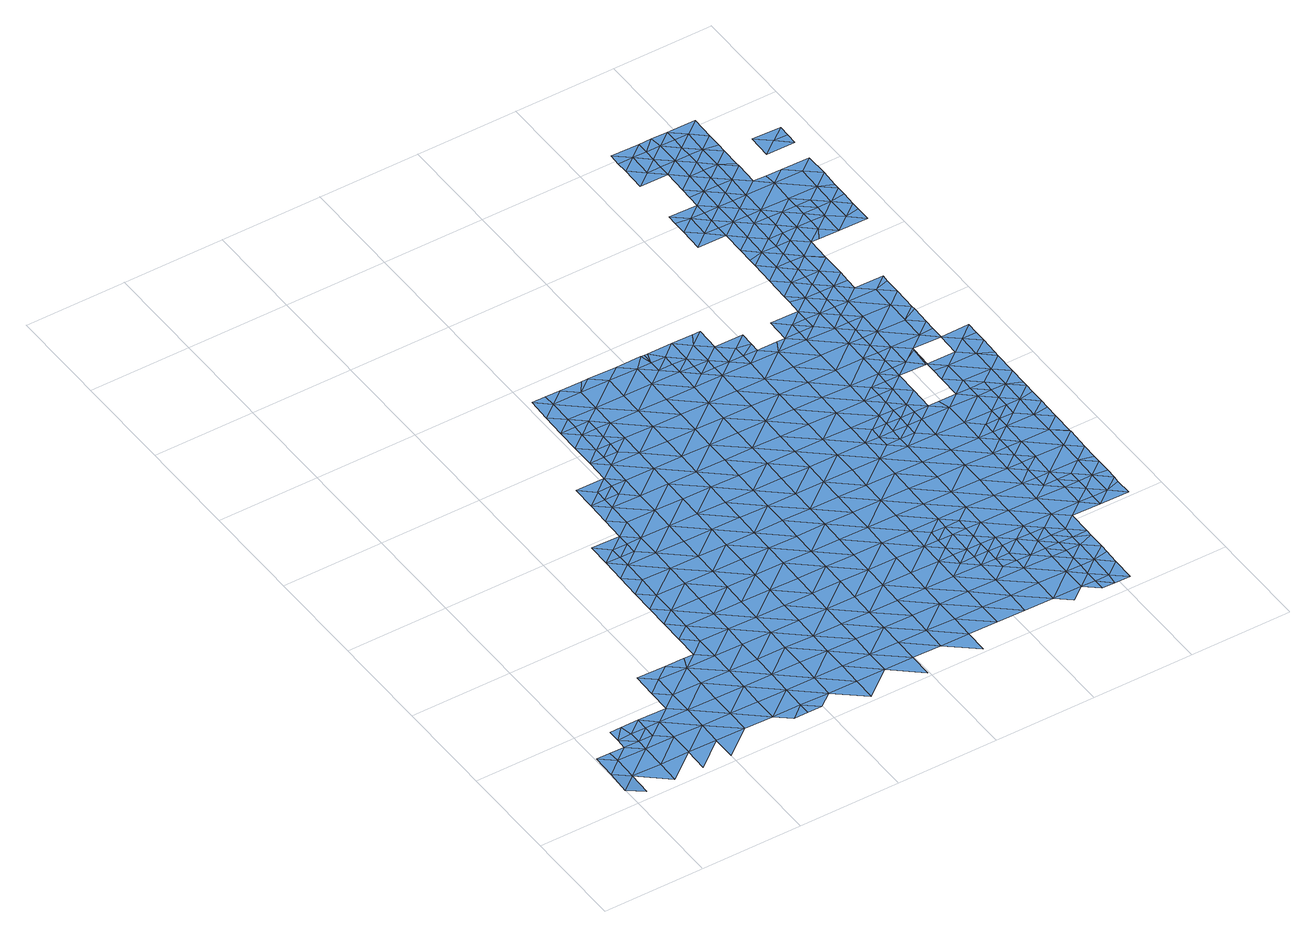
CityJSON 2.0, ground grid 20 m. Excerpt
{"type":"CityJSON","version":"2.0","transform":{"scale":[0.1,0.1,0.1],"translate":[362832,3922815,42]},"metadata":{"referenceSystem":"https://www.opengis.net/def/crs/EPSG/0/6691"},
"CityObjects":{
"waterbody1":{"type":"WaterBody","attributes":{"name":"9","class":"1140","function":"1","WaterBodyRiverFloodingRiskAttribute.description":"5","WaterBodyRiverFloodingRiskAttribute.rankOrg":"2","WaterBodyRiverFloodingRiskAttribute.adminType":"2","WaterBodyRiverFloodingRiskAttribute.scale":"L1"},"geometry":[{"type":"MultiSurface","lod":"1","boundaries":[[[0,1,2]],[[1,3,2]],[[4,0,5]],[[0,2,5]],[[6,4,5]],[[2,7,5]],[[6,5,8]],[[7,8,5]],[[2,9,10]],[[7,2,10]],[[9,11,10]],[[12,8,7]],[[10,13,7]],[[7,14,12]],[[11,13,10]],[[13,14,7]],[[14,15,16]],[[13,15,14]],[[17,16,15]],[[11,18,19]],[[11,20,13]],[[21,17,15]],[[13,20,15]],[[11,19,20]],[[20,22,15]],[[15,22,21]],[[22,23,21]],[[21,23,24]],[[19,25,26]],[[20,19,26]],[[20,27,22]],[[28,24,29]],[[24,23,29]],[[20,26,27]],[[22,27,30]],[[23,22,31]],[[28,29,32]],[[22,30,31]],[[33,32,29]],[[29,23,33]],[[27,26,34]],[[35,30,27]],[[23,31,33]],[[30,35,31]],[[33,36,32]],[[27,34,37]],[[38,33,31]],[[27,37,35]],[[35,38,31]],[[39,36,33]],[[40,34,41]],[[42,35,37]],[[43,33,38]],[[39,33,43]],[[37,34,42]],[[40,41,44]],[[42,34,40]],[[45,46,39]],[[43,45,39]],[[44,47,40]],[[38,35,48]],[[49,50,46]],[[35,42,48]],[[49,46,45]],[[47,51,40]],[[52,38,48]],[[49,53,50]],[[43,38,54]],[[55,50,53]],[[42,40,51]],[[54,38,52]],[[56,57,55]],[[45,58,49]],[[45,43,58]],[[48,42,59]],[[55,53,56]],[[58,43,54]],[[59,42,51]],[[60,61,57]],[[59,62,48]],[[48,63,52]],[[62,63,48]],[[57,56,60]],[[53,49,64]],[[64,49,58]],[[60,65,61]],[[52,66,54]],[[64,67,53]],[[68,61,65]],[[69,70,51]],[[71,60,56]],[[56,53,72]],[[73,68,65]],[[59,51,70]],[[66,52,63]],[[58,54,66]],[[72,53,67]],[[72,71,56]],[[74,62,59]],[[66,75,58]],[[74,63,62]],[[64,58,75]],[[76,59,70]],[[65,60,71]],[[73,65,77]],[[75,78,64]],[[74,59,76]],[[65,79,77]],[[63,80,66]],[[67,81,72]],[[79,65,71]],[[67,64,81]],[[80,63,74]],[[82,83,77]],[[66,84,75]],[[64,78,81]],[[70,69,85]],[[82,86,83]],[[81,87,72]],[[76,70,85]],[[77,79,82]],[[71,72,87]],[[76,88,74]],[[84,66,80]],[[85,88,76]],[[75,89,78]],[[87,90,71]],[[91,80,74]],[[92,86,93]],[[86,82,93]],[[79,71,90]],[[94,75,84]],[[95,96,92]],[[88,91,74]],[[78,97,81]],[[90,98,79]],[[89,75,94]],[[92,93,95]],[[98,99,79]],[[100,84,80]],[[82,79,99]],[[82,101,93]],[[102,96,95]],[[103,100,80]],[[100,94,84]],[[97,78,89]],[[87,81,97]],[[85,104,88]],[[103,80,91]],[[99,101,82]],[[93,101,95]],[[105,102,95]],[[106,89,94]],[[107,108,87]],[[109,91,88]],[[85,110,104]],[[87,97,107]],[[90,87,108]],[[101,111,95]],[[112,88,104]],[[106,94,100]],[[95,111,105]],[[113,97,89]],[[98,114,99]],[[98,90,114]],[[109,88,112]],[[103,91,109]],[[115,113,89]],[[115,89,106]],[[116,117,105]],[[90,108,114]],[[109,118,103]],[[97,119,107]],[[116,120,117]],[[114,121,99]],[[99,122,101]],[[100,103,118]],[[105,111,116]],[[123,124,120]],[[118,125,100]],[[100,126,106]],[[116,123,120]],[[112,104,127]],[[108,107,119]],[[112,128,109]],[[97,113,119]],[[127,128,112]],[[99,121,122]],[[129,116,111]],[[106,130,115]],[[119,131,108]],[[111,101,132]],[[133,124,123]],[[134,118,109]],[[126,100,125]],[[114,108,131]],[[132,101,122]],[[132,129,111]],[[128,134,109]],[[131,135,114]],[[130,106,126]],[[113,115,130]],[[121,114,135]],[[136,125,118]],[[123,116,129]],[[133,123,137]],[[130,138,113]],[[135,139,121]],[[140,141,142]],[[143,136,118]],[[119,113,138]],[[144,131,119]],[[143,118,134]],[[139,145,121]],[[145,132,122]],[[146,126,125]],[[140,147,141]],[[148,123,129]],[[149,150,142]],[[137,123,148]],[[122,121,145]],[[128,127,151]],[[136,146,125]],[[146,130,126]],[[149,142,141]],[[152,129,132]],[[127,153,151]],[[147,154,141]],[[149,155,150]],[[119,138,144]],[[156,157,158]],[[156,137,148]],[[158,137,156]],[[159,138,130]],[[160,161,131]],[[128,151,162]],[[134,128,163]],[[164,149,141]],[[135,161,139]],[[129,165,148]],[[131,144,160]],[[135,131,161]],[[132,145,152]],[[152,165,129]],[[143,134,163]],[[166,157,167]],[[149,168,155]],[[128,162,163]],[[157,156,167]],[[154,166,167]],[[159,130,146]],[[169,144,138]],[[163,170,143]],[[139,171,145]],[[141,154,164]],[[165,172,148]],[[148,173,156]],[[164,174,149]],[[136,143,170]],[[175,169,138]],[[154,167,164]],[[175,138,159]],[[172,173,148]],[[149,174,168]],[[170,176,136]],[[145,177,152]],[[136,178,146]],[[156,173,167]],[[139,161,171]],[[171,177,145]],[[162,151,179]],[[160,144,169]],[[162,180,163]],[[181,164,167]],[[146,182,159]],[[169,183,160]],[[177,184,152]],[[174,185,168]],[[186,170,163]],[[182,175,159]],[[180,162,179]],[[161,160,183]],[[136,176,178]],[[181,167,173]],[[183,187,161]],[[188,174,164]],[[165,152,189]],[[190,169,175]],[[186,163,180]],[[171,161,187]],[[191,176,170]],[[146,178,182]],[[189,192,165]],[[192,173,172]],[[152,184,189]],[[182,190,175]],[[187,193,171]],[[172,165,192]],[[185,174,194]],[[164,181,195]],[[196,191,170]],[[197,183,169]],[[193,198,171]],[[198,184,177]],[[199,178,176]],[[200,181,173]],[[188,164,195]],[[170,186,196]],[[190,197,169]],[[177,171,198]],[[194,174,188]],[[180,179,201]],[[180,202,186]],[[203,189,184]],[[201,202,180]],[[204,195,181]],[[173,192,200]],[[200,205,181]],[[206,196,186]],[[182,178,199]],[[207,190,182]],[[208,209,183]],[[176,191,199]],[[202,206,186]],[[199,207,182]],[[210,192,189]],[[183,197,208]],[[187,183,209]],[[184,198,203]],[[195,211,188]],[[194,188,212]],[[209,213,187]],[[191,196,214]],[[204,211,195]],[[193,213,198]],[[215,189,203]],[[216,200,192]],[[190,217,197]],[[181,205,204]],[[193,187,213]],[[218,219,191]],[[218,191,214]],[[220,196,206]],[[199,191,219]],[[214,196,220]],[[198,221,203]],[[189,215,210]],[[190,207,222]],[[200,216,205]],[[219,223,199]],[[224,207,199]],[[212,188,211]],[[202,201,225]],[[223,224,199]],[[217,190,222]],[[208,197,217]],[[202,226,206]],[[227,214,220]],[[221,198,213]],[[228,220,206]],[[192,210,216]],[[217,229,208]],[[221,230,203]],[[203,231,215]],[[211,232,212]],[[233,222,207]],[[209,208,229]],[[234,228,206]],[[204,235,211]],[[202,225,226]],[[204,205,236]],[[237,213,209]],[[233,207,224]],[[215,231,210]],[[228,238,220]],[[220,239,227]],[[238,239,220]],[[205,216,236]],[[236,240,204]],[[235,241,211]],[[241,232,211]],[[242,216,210]],[[222,243,217]],[[244,209,229]],[[245,233,224]],[[206,226,234]],[[204,240,235]],[[213,237,221]],[[203,230,231]],[[233,243,222]],[[231,242,210]],[[246,226,225]],[[247,230,221]],[[248,228,234]],[[209,244,237]],[[232,241,249]],[[243,250,217]],[[217,251,229]],[[237,247,221]],[[242,252,216]],[[216,253,236]],[[254,235,240]],[[225,255,256]],[[245,257,233]],[[226,246,234]],[[236,258,240]],[[259,260,239]],[[260,261,262]],[[252,253,216]],[[230,263,231]],[[262,239,260]],[[246,225,256]],[[248,234,264]],[[257,265,233]],[[266,267,240]],[[233,265,243]],[[217,250,251]],[[268,257,269]],[[236,253,258]],[[244,270,237]],[[240,258,266]],[[254,240,267]],[[268,261,260]],[[269,261,268]],[[244,229,270]],[[230,247,263]],[[231,271,242]],[[234,272,264]],[[259,273,260]],[[272,234,246]],[[268,265,257]],[[243,274,250]],[[229,251,270]],[[237,275,247]],[[276,277,256]],[[278,246,256]],[[265,274,243]],[[242,271,252]],[[277,278,256]],[[231,263,279]],[[280,258,253]],[[260,281,268]],[[250,282,251]],[[283,264,272]],[[278,284,246]],[[285,272,246]],[[231,279,271]],[[237,270,275]],[[275,286,247]],[[247,287,263]],[[284,285,246]],[[260,273,281]],[[286,287,247]],[[287,279,263]],[[288,283,272]],[[253,252,289]],[[251,290,270]],[[280,253,291]],[[285,288,272]],[[250,274,282]],[[252,271,289]],[[273,292,281]],[[265,268,293]],[[288,294,283]],[[270,295,275]],[[268,281,293]],[[279,296,271]],[[297,253,289]],[[251,282,290]],[[291,253,297]],[[287,296,279]],[[295,298,275]],[[292,299,281]],[[274,265,300]],[[298,301,275]],[[275,301,286]],[[270,302,295]],[[303,289,271]],[[265,293,300]],[[270,290,302]],[[296,303,271]],[[304,291,297]],[[299,305,281]],[[306,294,307]],[[301,308,286]],[[306,309,299]],[[286,308,287]],[[274,300,310]],[[282,274,311]],[[312,297,289]],[[313,295,302]],[[293,281,305]],[[297,314,304]],[[306,307,309]],[[311,274,310]],[[290,282,311]],[[309,305,299]],[[293,315,300]],[[287,316,296]],[[317,289,303]],[[307,318,309]],[[302,290,319]],[[301,320,308]],[[315,293,305]],[[313,302,321]],[[300,322,310]],[[319,290,311]],[[296,323,303]],[[289,317,312]],[[318,324,309]],[[287,308,316]],[[314,297,312]],[[316,323,296]],[[309,324,305]],[[322,300,315]],[[325,317,303]],[[310,326,311]],[[327,302,319]],[[321,302,327]],[[312,328,314]],[[323,325,303]],[[308,320,329]],[[330,315,305]],[[329,320,331]],[[324,330,305]],[[329,332,308]],[[308,332,316]],[[326,310,322]],[[333,312,317]],[[311,334,319]],[[335,321,327]],[[336,321,335]],[[336,337,331]],[[325,333,317]],[[315,338,322]],[[339,328,312]],[[340,341,316]],[[334,311,326]],[[316,332,340]],[[319,342,327]],[[323,316,341]],[[337,336,335]],[[338,343,322]],[[333,344,312]],[[343,345,322]],[[322,345,326]],[[315,346,338]],[[342,319,334]],[[312,344,339]],[[324,347,330]],[[315,330,346]],[[335,348,337]],[[349,350,326]],[[326,350,334]],[[351,352,327]],[[326,345,349]],[[351,327,342]],[[323,341,353]],[[354,338,346]],[[355,333,325]],[[347,356,330]],[[335,327,352]],[[350,357,334]],[[325,323,358]],[[356,359,330]],[[330,359,346]],[[360,339,344]],[[357,361,334]],[[334,361,342]],[[335,352,348]],[[341,362,353]],[[358,323,353]],[[363,354,346]],[[333,355,344]],[[359,363,346]],[[361,364,342]],[[364,365,342]],[[342,365,351]],[[363,366,354]],[[352,367,348]],[[362,368,353]],[[360,344,369]],[[325,358,355]],[[370,369,344]],[[368,371,353]],[[365,372,351]],[[358,353,373]],[[370,344,355]],[[373,353,371]],[[373,374,358]],[[367,352,375]],[[374,376,358]],[[369,377,378]],[[355,358,376]],[[370,377,369]],[[352,351,379]],[[377,380,378]],[[365,381,372]],[[352,379,375]],[[382,383,355]],[[351,372,379]],[[355,376,382]],[[370,355,383]],[[380,384,385]],[[385,384,386]],[[387,388,370]],[[370,388,377]],[[381,389,372]],[[380,377,384]],[[387,370,383]],[[390,375,379]],[[386,391,392]],[[389,393,372]],[[394,384,377]],[[372,393,379]],[[381,395,389]],[[396,394,377]],[[386,384,391]],[[377,388,396]],[[397,390,379]],[[391,398,392]],[[393,397,379]],[[392,398,399]],[[400,401,384]],[[397,402,390]],[[384,401,391]],[[384,394,400]],[[399,403,404]],[[398,403,399]],[[403,405,404]],[[406,407,391]],[[391,407,398]],[[391,401,406]],[[403,408,405]],[[407,409,398]],[[410,405,408]],[[409,411,398]],[[398,411,403]],[[412,413,414]],[[411,415,403]],[[412,410,413]],[[415,416,403]],[[403,416,408]],[[410,408,413]],[[414,417,418]],[[413,417,414]],[[417,419,418]],[[416,420,408]],[[408,420,413]],[[419,421,422]],[[421,423,422]],[[420,424,413]],[[424,425,413]],[[413,425,417]],[[419,417,421]],[[421,426,423]],[[416,427,420]],[[425,428,417]],[[429,423,426]],[[428,430,417]],[[417,430,421]],[[416,431,427]],[[432,420,427]],[[433,429,426]],[[434,429,433]],[[435,436,421]],[[421,436,426]],[[431,437,427]],[[438,434,433]],[[421,430,435]],[[439,432,427]],[[440,438,433]],[[441,438,440]],[[442,443,426]],[[440,444,441]],[[439,427,437]],[[445,441,444]],[[426,436,442]],[[433,426,443]],[[446,447,433]],[[433,443,446]],[[437,448,439]],[[440,433,447]],[[449,444,440]],[[437,450,448]],[[440,447,451]],[[452,439,448]],[[440,451,449]],[[450,453,448]],[[454,452,448]],[[454,448,453]],[[452,454,455]]]}]},
"waterbody2":{"type":"WaterBody","attributes":{"name":"9","class":"1140","function":"1","WaterBodyRiverFloodingRiskAttribute.description":"5","WaterBodyRiverFloodingRiskAttribute.rankOrg":"1","WaterBodyRiverFloodingRiskAttribute.adminType":"2","WaterBodyRiverFloodingRiskAttribute.scale":"L1"},"geometry":[{"type":"MultiSurface","lod":"1","boundaries":[[[456,12,457]],[[12,16,457]],[[8,12,456]],[[458,457,17]],[[16,17,457]],[[458,456,457]],[[456,458,459]],[[14,16,12]]]}]},
"waterbody3":{"type":"WaterBody","attributes":{"name":"9","class":"1140","function":"1","WaterBodyRiverFloodingRiskAttribute.description":"5","WaterBodyRiverFloodingRiskAttribute.rankOrg":"1","WaterBodyRiverFloodingRiskAttribute.adminType":"2","WaterBodyRiverFloodingRiskAttribute.scale":"L1"},"geometry":[{"type":"MultiSurface","lod":"1","boundaries":[[[86,460,461]],[[83,86,461]],[[73,83,461]],[[73,77,83]],[[68,73,461]],[[461,460,68]]]}]},
"waterbody4":{"type":"WaterBody","attributes":{"name":"9","class":"1140","function":"1","WaterBodyRiverFloodingRiskAttribute.description":"5","WaterBodyRiverFloodingRiskAttribute.rankOrg":"1","WaterBodyRiverFloodingRiskAttribute.adminType":"2","WaterBodyRiverFloodingRiskAttribute.scale":"L1"},"geometry":[{"type":"MultiSurface","lod":"1","boundaries":[[[462,96,463]],[[96,102,463]],[[117,102,105]],[[102,117,463]],[[117,120,463]],[[120,462,463]]]}]},
"waterbody5":{"type":"WaterBody","attributes":{"name":"9","class":"1140","function":"1","WaterBodyRiverFloodingRiskAttribute.description":"5","WaterBodyRiverFloodingRiskAttribute.rankOrg":"1","WaterBodyRiverFloodingRiskAttribute.adminType":"2","WaterBodyRiverFloodingRiskAttribute.scale":"L1"},"geometry":[{"type":"MultiSurface","lod":"1","boundaries":[[[147,464,154]],[[124,133,465]],[[133,137,158]],[[464,166,154]],[[166,464,157]],[[157,464,465]],[[465,464,466]],[[466,464,140]],[[147,140,464]],[[133,158,465]],[[465,158,157]],[[124,465,466]]]}]},
"waterbody6":{"type":"WaterBody","attributes":{"name":"9","class":"1140","function":"1","WaterBodyRiverFloodingRiskAttribute.description":"5","WaterBodyRiverFloodingRiskAttribute.rankOrg":"1","WaterBodyRiverFloodingRiskAttribute.adminType":"2","WaterBodyRiverFloodingRiskAttribute.scale":"L1"},"geometry":[{"type":"MultiSurface","lod":"1","boundaries":[[[262,261,467]],[[245,224,223]],[[218,214,467]],[[467,214,227]],[[262,467,227]],[[467,468,219]],[[262,227,239]],[[269,257,245]],[[269,245,468]],[[245,223,468]],[[223,219,468]],[[219,218,467]],[[269,468,261]],[[261,468,467]]]}]},
"waterbody7":{"type":"WaterBody","attributes":{"name":"9","class":"1140","function":"1","WaterBodyRiverFloodingRiskAttribute.description":"5","WaterBodyRiverFloodingRiskAttribute.rankOrg":"1","WaterBodyRiverFloodingRiskAttribute.adminType":"2","WaterBodyRiverFloodingRiskAttribute.scale":"L1"},"geometry":[{"type":"MultiSurface","lod":"1","boundaries":[[[264,469,273]],[[264,283,469]],[[306,299,469]],[[306,469,294]],[[238,259,239]],[[259,238,470]],[[259,470,273]],[[248,264,470]],[[469,283,294]],[[470,264,273]],[[248,238,228]],[[470,238,248]],[[292,273,469]],[[469,299,292]]]}]},
"waterbody8":{"type":"WaterBody","attributes":{"name":"9","class":"1140","function":"1","WaterBodyRiverFloodingRiskAttribute.description":"5","WaterBodyRiverFloodingRiskAttribute.rankOrg":"1","WaterBodyRiverFloodingRiskAttribute.adminType":"2","WaterBodyRiverFloodingRiskAttribute.scale":"L1"},"geometry":[{"type":"MultiSurface","lod":"1","boundaries":[[[471,241,235]],[[266,472,267]],[[254,267,471]],[[473,471,267]],[[471,473,474]],[[471,474,241]],[[475,291,304]],[[474,249,241]],[[476,291,475]],[[477,476,475]],[[478,476,479]],[[472,291,476]],[[266,258,472]],[[235,254,471]],[[267,472,478]],[[473,478,480]],[[478,472,476]],[[304,481,475]],[[479,480,478]],[[478,473,267]],[[481,477,475]],[[314,481,304]],[[280,291,472]],[[258,280,472]]]}]},
"waterbody9":{"type":"WaterBody","attributes":{"name":"9","class":"1140","function":"1","WaterBodyRiverFloodingRiskAttribute.description":"5","WaterBodyRiverFloodingRiskAttribute.rankOrg":"1","WaterBodyRiverFloodingRiskAttribute.adminType":"2","WaterBodyRiverFloodingRiskAttribute.scale":"L1"},"geometry":[{"type":"MultiSurface","lod":"1","boundaries":[[[307,482,318]],[[483,482,307]],[[482,483,484]],[[485,278,277]],[[485,486,278]],[[486,485,487]],[[485,488,487]],[[489,277,276]],[[486,483,285]],[[486,285,284]],[[277,489,485]],[[490,484,486]],[[486,484,483]],[[284,278,486]],[[489,488,485]],[[288,285,483]],[[288,483,294]],[[307,294,483]],[[487,490,486]]]}]},
"waterbody10":{"type":"WaterBody","attributes":{"name":"9","class":"1140","function":"1","WaterBodyRiverFloodingRiskAttribute.description":"5","WaterBodyRiverFloodingRiskAttribute.rankOrg":"1","WaterBodyRiverFloodingRiskAttribute.adminType":"2","WaterBodyRiverFloodingRiskAttribute.scale":"L1"},"geometry":[{"type":"MultiSurface","lod":"1","boundaries":[[[320,298,491]],[[298,320,301]],[[295,313,298]],[[336,331,491]],[[313,336,491]],[[336,313,321]],[[298,313,491]],[[320,491,331]]]}]},
"waterbody11":{"type":"WaterBody","attributes":{"name":"9","class":"1140","function":"1","WaterBodyRiverFloodingRiskAttribute.description":"5","WaterBodyRiverFloodingRiskAttribute.rankOrg":"1","WaterBodyRiverFloodingRiskAttribute.adminType":"2","WaterBodyRiverFloodingRiskAttribute.scale":"L1"},"geometry":[{"type":"MultiSurface","lod":"1","boundaries":[[[492,493,348]],[[340,332,494]],[[493,492,494]],[[329,331,493]],[[493,331,337]],[[329,493,332]],[[337,348,493]],[[340,494,341]],[[362,494,368]],[[362,341,494]],[[332,493,494]],[[368,494,492]]]}]},
"waterbody12":{"type":"WaterBody","attributes":{"name":"9","class":"1140","function":"1","WaterBodyRiverFloodingRiskAttribute.description":"5","WaterBodyRiverFloodingRiskAttribute.rankOrg":"1","WaterBodyRiverFloodingRiskAttribute.adminType":"2","WaterBodyRiverFloodingRiskAttribute.scale":"L1"},"geometry":[{"type":"MultiSurface","lod":"1","boundaries":[[[495,496,380]],[[496,369,378]],[[378,380,496]],[[360,496,339]],[[360,369,496]],[[339,496,495]]]}]},
"waterbody13":{"type":"WaterBody","attributes":{"name":"9","class":"1140","function":"1","WaterBodyRiverFloodingRiskAttribute.description":"5","WaterBodyRiverFloodingRiskAttribute.rankOrg":"1","WaterBodyRiverFloodingRiskAttribute.adminType":"2","WaterBodyRiverFloodingRiskAttribute.scale":"L1"},"geometry":[{"type":"MultiSurface","lod":"1","boundaries":[[[497,498,499]],[[500,501,502]],[[501,500,503]],[[504,505,506]],[[505,504,507]],[[504,508,507]],[[508,504,359]],[[356,508,359]],[[509,497,499]],[[363,504,366]],[[338,354,497]],[[502,510,500]],[[511,503,500]],[[511,500,512]],[[513,514,515]],[[504,506,498]],[[363,359,504]],[[504,498,366]],[[366,498,497]],[[354,366,497]],[[508,516,507]],[[356,347,508]],[[517,514,518]],[[519,520,521]],[[520,519,522]],[[523,524,510]],[[525,516,508]],[[525,508,347]],[[519,521,526]],[[521,527,526]],[[526,528,402]],[[402,528,529]],[[529,528,524]],[[524,528,512]],[[510,524,512]],[[530,524,523]],[[524,530,531]],[[532,522,533]],[[533,522,519]],[[534,532,533]],[[514,513,534]],[[514,534,533]],[[518,514,533]],[[518,533,395]],[[397,393,526]],[[375,390,529]],[[531,375,529]],[[395,533,519]],[[389,395,519]],[[364,381,365]],[[381,364,518]],[[517,518,361]],[[364,361,518]],[[357,350,517]],[[509,517,350]],[[509,499,517]],[[517,499,514]],[[499,515,514]],[[499,535,515]],[[536,498,506]],[[536,535,498]],[[498,535,499]],[[512,500,510]],[[524,531,529]],[[390,402,529]],[[397,526,402]],[[519,526,393]],[[389,519,393]],[[518,395,381]],[[343,497,345]],[[343,338,497]],[[345,497,509]],[[349,345,509]],[[357,517,361]],[[349,509,350]],[[537,511,512]],[[537,512,538]],[[528,538,512]],[[528,539,538]],[[526,539,528]],[[526,527,539]]]}]},
"waterbody14":{"type":"WaterBody","attributes":{"name":"9","class":"1140","function":"1","WaterBodyRiverFloodingRiskAttribute.description":"5","WaterBodyRiverFloodingRiskAttribute.rankOrg":"1","WaterBodyRiverFloodingRiskAttribute.adminType":"2","WaterBodyRiverFloodingRiskAttribute.scale":"L1"},"geometry":[{"type":"MultiSurface","lod":"1","boundaries":[[[419,540,541]],[[412,414,542]],[[410,412,542]],[[410,542,543]],[[540,544,541]],[[541,544,545]],[[542,541,545]],[[418,541,414]],[[414,541,542]],[[542,545,543]],[[418,419,541]]]}]},
"waterbody15":{"type":"WaterBody","attributes":{"name":"9","class":"1140","function":"1","WaterBodyRiverFloodingRiskAttribute.description":"5","WaterBodyRiverFloodingRiskAttribute.rankOrg":"1","WaterBodyRiverFloodingRiskAttribute.adminType":"2","WaterBodyRiverFloodingRiskAttribute.scale":"L1"},"geometry":[{"type":"MultiSurface","lod":"1","boundaries":[[[546,547,548]],[[549,548,547]],[[549,550,551]],[[429,551,550]],[[441,548,438]],[[445,548,441]],[[445,546,548]],[[438,551,434]],[[551,548,549]],[[438,548,551]],[[429,434,551]]]}]},
"waterbody16":{"type":"WaterBody","attributes":{"name":"9","class":"1140","function":"1","WaterBodyRiverFloodingRiskAttribute.description":"5","WaterBodyRiverFloodingRiskAttribute.rankOrg":"1","WaterBodyRiverFloodingRiskAttribute.adminType":"2","WaterBodyRiverFloodingRiskAttribute.scale":"L1"},"geometry":[{"type":"MultiSurface","lod":"1","boundaries":[[[552,553,554]],[[552,555,553]],[[406,552,407]],[[400,556,401]],[[557,558,556]],[[559,394,396]],[[373,371,560]],[[560,561,373]],[[374,373,561]],[[382,376,562]],[[563,561,564]],[[563,564,502]],[[564,561,560]],[[565,566,523]],[[371,368,560]],[[442,436,567]],[[446,443,568]],[[569,568,570]],[[571,567,572]],[[573,574,575]],[[576,577,575]],[[578,576,579]],[[580,581,582]],[[583,584,557]],[[585,583,586]],[[562,587,586]],[[588,587,589]],[[587,588,590]],[[587,590,586]],[[590,585,586]],[[591,583,585]],[[583,591,584]],[[578,592,576]],[[592,577,576]],[[568,571,570]],[[568,567,571]],[[443,567,568]],[[443,442,567]],[[593,594,449]],[[593,569,594]],[[593,568,569]],[[447,568,593]],[[447,446,568]],[[451,447,593]],[[451,593,449]],[[577,573,575]],[[368,566,560]],[[565,560,566]],[[565,564,560]],[[595,563,502]],[[595,589,563]],[[589,587,563]],[[562,563,587]],[[562,561,563]],[[376,561,562]],[[376,374,561]],[[396,388,559]],[[388,596,559]],[[387,596,388]],[[387,383,596]],[[596,383,562]],[[383,382,562]],[[596,562,586]],[[596,586,559]],[[559,586,583]],[[557,559,583]],[[556,559,557]],[[394,559,556]],[[400,394,556]],[[406,401,552]],[[401,556,552]],[[556,555,552]],[[555,556,558]],[[597,554,553]],[[554,597,598]],[[599,600,598]],[[599,601,600]],[[582,581,601]],[[453,601,581]],[[579,453,581]],[[454,453,579]],[[452,455,602]],[[602,455,576]],[[455,579,576]],[[602,576,603]],[[575,603,576]],[[603,575,574]],[[574,604,603]],[[605,606,607]],[[605,567,606]],[[572,567,605]],[[436,606,567]],[[435,606,436]],[[435,430,606]],[[428,425,608]],[[609,608,425]],[[603,608,609]],[[608,603,607]],[[608,607,606]],[[424,609,425]],[[424,420,609]],[[437,431,610]],[[431,415,610]],[[415,411,610]],[[409,554,411]],[[409,407,554]],[[552,554,407]],[[554,610,411]],[[598,437,610]],[[450,437,600]],[[600,453,450]],[[432,439,609]],[[602,609,439]],[[415,431,416]],[[420,432,609]],[[428,608,430]],[[430,608,606]],[[607,603,604]],[[603,609,602]],[[439,452,602]],[[579,455,454]],[[581,611,579]],[[580,611,581]],[[612,579,611]],[[612,578,579]],[[601,453,600]],[[600,437,598]],[[554,598,610]]]}]},
"waterbody17":{"type":"WaterBody","attributes":{"name":"9","class":"1140","function":"1","WaterBodyRiverFloodingRiskAttribute.description":"5","WaterBodyRiverFloodingRiskAttribute.rankOrg":"1","WaterBodyRiverFloodingRiskAttribute.adminType":"2","WaterBodyRiverFloodingRiskAttribute.scale":"L1"},"geometry":[{"type":"MultiSurface","lod":"1","boundaries":[[[613,614,615]],[[616,617,614]],[[614,618,616]],[[613,618,614]],[[615,614,617]]]}]}
},
"vertices":[
[1,86,9],[0,40,7],[29,62,9],[28,16,9],[2,132,9],[30,109,9],[29,132,9],[86,108,9],[58,131,9],[85,15,9],[86,61,9],[143,61,9],[87,131,9],[143,107,9],[115,130,9],[144,153,9],[116,153,9],[116,177,9],[142,14,9],[199,60,9],[200,106,9],[173,176,9],[201,152,9],[201,198,9],[173,222,9],[199,14,9],[256,59,9],[257,105,9],[174,268,9],[202,245,9],[257,151,9],[258,198,9],[231,267,9],[259,244,9],[313,58,9],[314,150,9],[268,267,9],[313,104,9],[315,197,9],[288,266,9],[369,57,9],[341,34,9],[370,103,9],[316,243,9],[369,34,9],[316,289,9],[288,313,9],[397,34,9],[371,150,9],[317,335,9],[289,359,9],[426,56,9],[372,196,9],[318,382,9],[372,242,9],[290,405,9],[318,428,9],[290,451,9],[373,288,9],[427,103,9],[319,474,9],[291,497,9],[428,149,9],[428,195,9],[374,334,9],[320,520,9],[429,241,9],[374,381,9],[292,544,9],[482,9,9],[483,55,9],[376,473,9],[375,427,9],[320,543,9],[484,148,9],[430,287,9],[484,102,9],[348,543,9],[430,334,9],[377,519,9],[485,194,9],[431,380,9],[377,566,9],[349,566,9],[486,240,9],[540,55,9],[349,589,9],[432,426,9],[540,101,9],[487,333,9],[433,472,9],[541,147,9],[350,635,9],[378,612,9],[486,286,9],[379,658,9],[351,681,9],[488,379,9],[433,518,9],[434,565,9],[542,239,9],[435,611,9],[379,681,9],[542,193,9],[596,54,9],[407,681,9],[543,286,9],[489,425,9],[489,471,9],[598,146,9],[596,7,9],[435,657,9],[597,100,9],[545,378,9],[490,518,9],[544,332,9],[436,703,9],[408,704,9],[598,192,9],[545,424,9],[408,727,9],[491,564,9],[491,610,9],[437,750,9],[409,773,9],[599,239,9],[600,285,9],[653,53,9],[654,99,9],[493,702,9],[601,331,9],[546,470,9],[492,656,9],[437,773,9],[655,145,9],[547,517,9],[656,238,9],[465,772,9],[601,377,9],[547,563,9],[410,865,9],[439,888,9],[411,912,9],[655,191,9],[602,423,9],[548,609,9],[657,284,9],[439,865,9],[494,749,9],[440,934,9],[412,958,9],[710,52,9],[549,655,9],[709,6,9],[467,865,9],[439,958,9],[494,795,9],[466,818,9],[466,795,9],[657,330,9],[603,470,9],[603,516,9],[711,98,9],[711,144,9],[496,887,9],[550,702,9],[467,842,9],[495,841,9],[468,957,9],[659,423,9],[712,191,9],[604,562,9],[550,748,9],[551,794,9],[496,934,9],[658,376,9],[713,237,9],[605,608,9],[713,283,9],[767,51,9],[767,97,9],[552,840,9],[714,329,9],[659,469,9],[606,654,9],[511,956,9],[768,144,9],[660,515,9],[553,933,9],[606,701,9],[715,375,9],[769,236,9],[607,747,9],[661,561,9],[525,956,9],[552,886,9],[769,190,9],[715,422,9],[662,607,9],[770,282,9],[608,793,9],[823,50,9],[824,96,9],[662,654,9],[609,886,9],[608,839,9],[825,143,9],[771,328,9],[716,468,9],[717,514,9],[664,746,9],[610,932,9],[582,955,9],[718,560,9],[797,212,9],[663,700,9],[664,792,9],[772,421,9],[798,236,9],[798,259,9],[825,189,9],[718,607,9],[772,375,9],[798,282,9],[799,305,9],[880,49,9],[881,96,9],[826,212,9],[853,165,9],[773,467,9],[719,653,9],[720,699,9],[632,955,9],[828,328,9],[881,142,9],[638,908,9],[665,838,9],[774,559,9],[854,188,9],[854,212,9],[666,885,9],[638,931,9],[720,745,9],[828,374,9],[774,513,9],[827,304,9],[937,95,9],[775,606,9],[882,165,9],[639,954,9],[829,420,9],[830,466,9],[721,791,9],[722,838,9],[666,908,9],[908,26,9],[937,48,9],[856,304,9],[694,861,9],[882,211,9],[883,234,9],[855,258,9],[854,235,9],[776,652,9],[910,164,9],[884,327,9],[694,884,9],[695,907,9],[884,280,9],[855,281,9],[830,512,9],[777,744,9],[938,141,9],[911,211,9],[885,373,9],[831,559,9],[965,25,9],[965,48,9],[965,71,9],[776,698,9],[722,861,9],[940,233,9],[886,419,9],[939,164,9],[966,94,9],[966,117,9],[832,605,9],[832,651,9],[967,140,9],[778,791,9],[886,465,9],[751,860,9],[939,210,9],[940,280,9],[967,164,9],[859,535,9],[833,697,9],[779,837,9],[859,558,9],[968,210,9],[941,326,9],[860,581,9],[887,512,9],[834,743,9],[779,860,9],[996,232,9],[967,187,9],[995,163,9],[889,604,9],[996,186,9],[942,372,9],[942,418,9],[835,836,9],[887,535,9],[807,859,9],[997,279,9],[889,650,9],[835,790,9],[1024,163,9],[943,464,9],[888,581,9],[916,534,9],[998,325,9],[890,696,9],[1024,209,9],[891,743,9],[998,371,9],[944,511,9],[847,859,9],[917,603,9],[1053,232,9],[917,580,9],[917,627,9],[891,789,9],[999,417,9],[945,557,9],[916,557,9],[945,580,9],[1026,301,9],[864,859,9],[918,650,9],[918,673,9],[1000,464,9],[1026,324,9],[892,835,9],[1026,348,9],[1054,278,9],[1081,208,9],[973,580,9],[1027,371,9],[1027,394,9],[1001,510,9],[1001,556,9],[947,695,9],[1054,301,9],[948,788,9],[1081,231,9],[1028,417,9],[947,742,9],[1082,254,9],[892,858,9],[1028,440,9],[946,672,9],[1082,277,9],[1028,463,9],[1029,486,9],[1082,300,9],[994,579,9],[975,672,9],[921,858,9],[949,834,9],[975,695,9],[1057,509,9],[975,718,9],[976,741,9],[1030,579,9],[976,764,9],[949,880,9],[921,881,9],[1058,555,9],[921,904,9],[1057,486,9],[976,787,9],[977,811,9],[950,927,9],[922,932,9],[922,950,9],[977,834,9],[977,857,9],[1086,508,9],[1058,578,9],[951,973,9],[923,996,9],[1086,532,9],[978,903,9],[1085,485,9],[978,880,9],[1086,555,9],[952,1019,9],[924,1043,9],[979,926,9],[979,949,9],[1087,578,9],[952,1065,9],[924,1058,9],[924,1089,9],[979,972,9],[980,995,9],[953,1111,9],[980,1019,9],[925,1135,9],[980,1042,9],[925,1158,9],[954,1158,9],[926,1181,9],[981,1065,9],[981,1088,9],[954,1204,9],[926,1204,9],[926,1227,9],[982,1134,9],[955,1250,9],[927,1251,9],[927,1274,9],[982,1157,9],[982,1180,9],[956,1296,9],[1010,1111,9],[983,1203,9],[928,1320,9],[983,1227,9],[1009,1087,9],[1010,1134,9],[957,1343,9],[928,1343,9],[983,1250,9],[984,1273,9],[1038,1087,9],[929,1366,9],[1038,1133,9],[957,1389,9],[929,1389,9],[984,1296,9],[985,1319,9],[954,1412,9],[929,1412,9],[985,1342,9],[985,1365,9],[1066,1110,9],[986,1411,9],[1066,1087,9],[986,1388,9],[1067,1133,9],[1094,1086,9],[1095,1109,9],[1095,1132,9],
[59,152,9],[87,154,9],[82,177,9],[59,177,9],
[292,590,9],[320,566,9],
[351,728,9],[379,704,9],
[438,842,9],[437,796,9],[409,819,9],
[826,235,9],[827,281,9],
[939,187,9],[882,188,9],
[667,931,9],[723,884,9],[695,954,9],[646,954,9],[779,883,9],[751,906,9],[808,906,9],[723,930,9],[752,953,9],[736,953,9],[808,879,9],
[1023,150,9],[995,140,9],[1023,116,9],[993,48,9],[994,94,9],[1022,70,9],[1021,24,9],[990,25,9],[1023,100,9],
[888,558,9],
[974,626,9],[945,603,9],[946,649,9],
[865,905,9],[893,881,9],
[1054,324,9],[1111,323,9],[1112,369,9],[1117,693,9],[1146,716,9],[1089,716,9],[1145,692,9],[1110,277,9],[1139,274,9],[1139,300,9],[1139,253,9],[1110,231,9],[1055,370,9],[1088,670,9],[1145,669,9],[1116,647,9],[1141,394,9],[1113,416,9],[1141,392,9],[1138,240,9],[1056,416,9],[1057,463,9],[1114,508,9],[1142,513,9],[1143,531,9],[1142,484,9],[1031,671,9],[1059,648,9],[1138,207,9],[1115,554,9],[1143,542,9],[1115,600,9],[1059,601,9],[1031,651,9],[1031,625,9],[1142,466,9],[1113,462,9],[1141,438,9],[1140,346,9],[1139,316,9],[1144,633,9],[1144,623,9],[1143,577,9],
[870,1228,9],[898,1205,9],[897,1159,9],[868,1136,9],[869,1208,9],[869,1182,9],
[873,1413,9],[872,1390,9],[901,1390,9],[872,1367,9],[871,1321,9],[900,1343,9],
[1008,972,9],[1036,995,9],[1008,1018,9],[1036,948,9],[1007,926,9],[1035,902,9],[1035,925,9],[1006,879,9],[1003,695,9],[1004,741,9],[1005,787,9],[1061,740,9],[1032,717,9],[1032,713,9],[1029,671,9],[1013,1295,9],[1013,1342,9],[1042,1364,9],[1042,1336,9],[1041,1318,9],[1041,1280,9],[1153,1224,9],[1097,1225,9],[1125,1201,9],[1124,1155,9],[1153,1178,9],[1152,1132,9],[1123,1109,9],[1151,1068,9],[1123,1063,9],[1151,1039,9],[1063,879,9],[1092,901,9],[1091,855,9],[1062,832,9],[1062,786,9],[1090,800,9],[1090,763,9],[1090,809,9],[1091,886,9],[1152,1143,9],[1014,1388,9],[1043,1411,9],[1089,742,9],[1006,833,9],[1036,996,9],[1037,1041,9],[1052,1041,9],[1066,1063,9],[1094,1040,9],[1067,1156,9],[1068,1202,9],[1066,1225,9],[1041,1272,9],[1012,1249,9],[1040,1226,9],[1011,1203,9],[1010,1157,9],[1009,1064,9],[1151,1085,9],[1152,1113,9],
[1098,1317,9],[1126,1294,9],[1155,1316,9],[1154,1270,9],[1154,1293,9],[1097,1271,9]
]}
